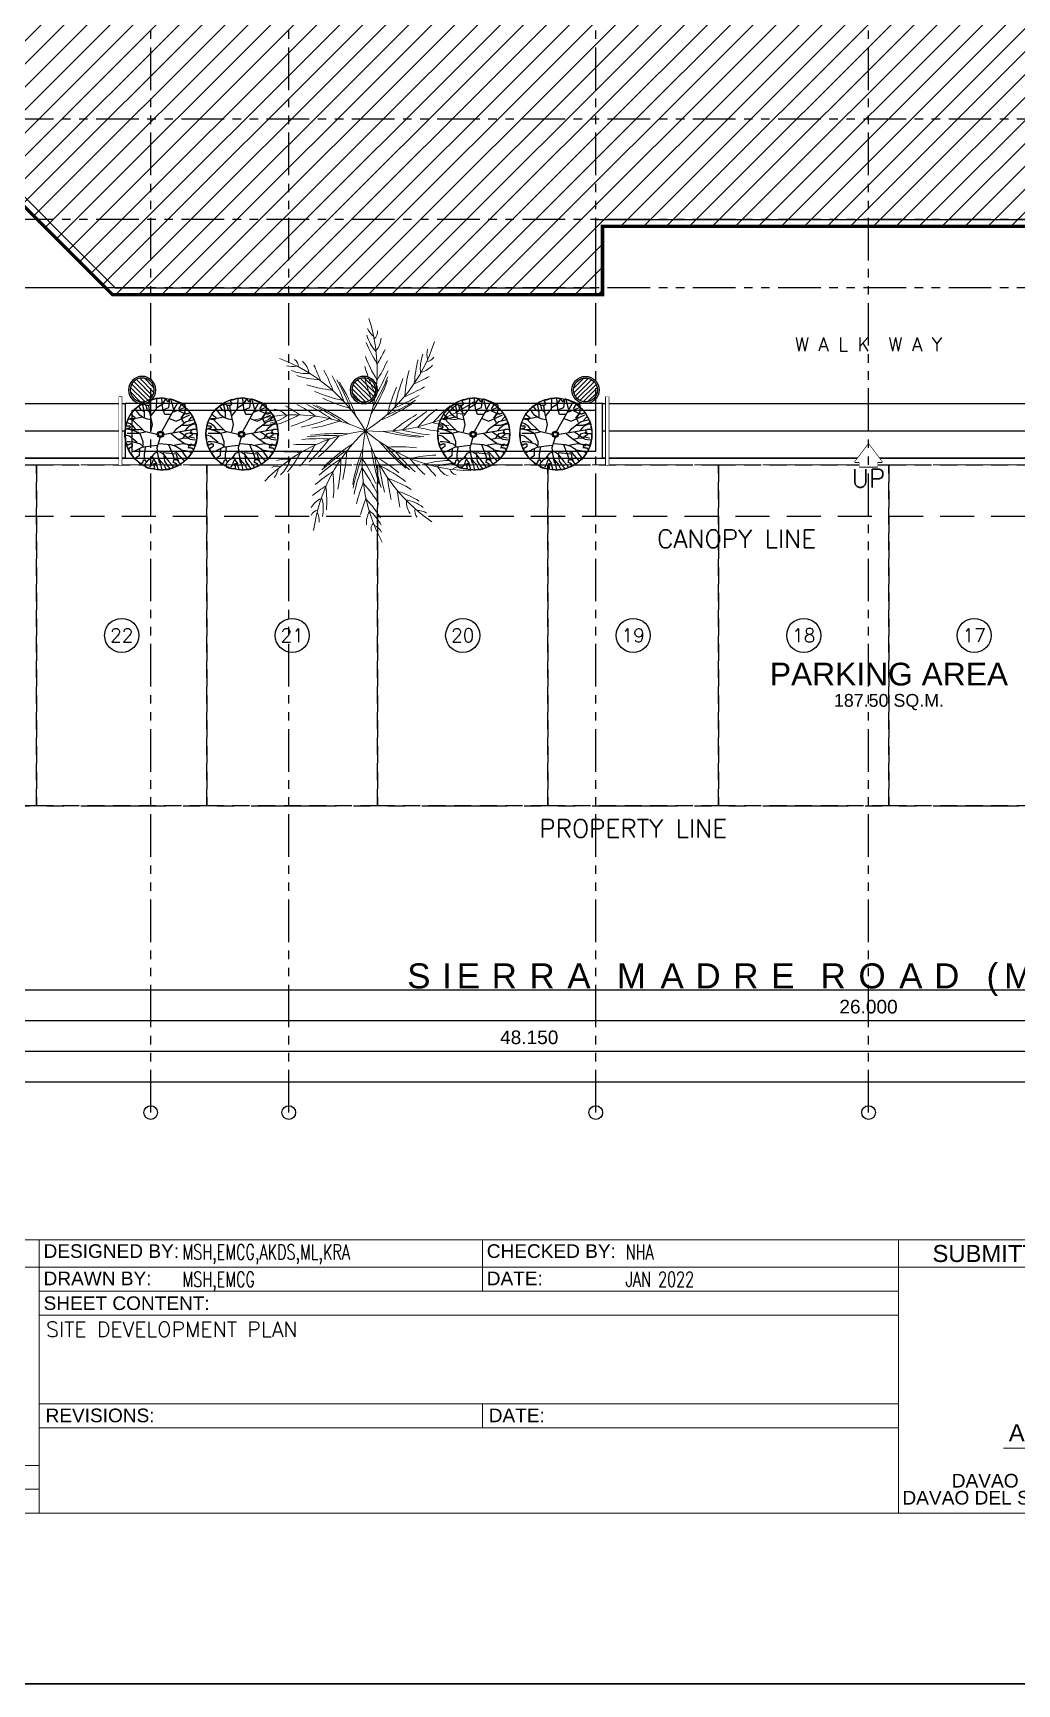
# Model space of a CAD drawing. Header units: metres. Extents: x -12400 to 1, y 0 to 106422.
# Drawn here: x -12289.04 to -12274.61, y 106364.54 to 106388.76 of the extents above; entities that cross this region are included whole.
import ezdxf
from ezdxf.enums import TextEntityAlignment as Align

# ---------------------------------------------------------------- set-up
doc = ezdxf.new("R2010")
doc.units = ezdxf.units.M
doc.set_wipeout_variables(frame=1)
doc.header["$PDMODE"] = 35
for name, pattern in [('DASHED2', [0.375, 0.25, -0.125]), ('HIDDEN', [0.375, 0.25, -0.125]), ('PHANTOM2', [1.25, 0.625, -0.125, 0.125, -0.125, 0.125, -0.125])]:
    doc.linetypes.add(name, pattern=pattern)
for name, color, linetype, lineweight in [('3', 3, 'Continuous', 30), ('DIM 001', 251, 'Continuous', 13), ('FURN', 8, 'Continuous', 5), ('HATCH', 250, 'Continuous', 5), ('R', 1, 'Continuous', 9), ('TBLOCK-BORDER-INSIDE', 247, 'Continuous', 0), ('TBLOCK-BORDER-OUTSIDE', 240, 'Continuous', 0), ('TBLOCK-BORDER-TLINE', 40, 'Continuous', 0), ('Y', 2, 'Continuous', 13)]:
    doc.layers.add(name, color=color, linetype=linetype, lineweight=lineweight)
for name, color, linetype in [('A-FURNITURE', 1, 'Continuous'), ('BAR', 6, 'Continuous'), ('DOOR', 1, 'Continuous'), ('Landscape', 108, 'Continuous'), ('PROPERTY LINE', 3, 'PHANTOM2'), ('SLOT', 46, 'Continuous'), ('txt', 2, 'Continuous'), ('TXT3', 3, 'Continuous'), ('WALL', 7, 'Continuous')]:
    doc.layers.add(name, color=color, linetype=linetype)
doc.layers.add('GUIDELINES', color=206, linetype='Continuous', plot=False)
doc.styles.add('arial baltic', font='arial.ttf')
doc.styles.add('DIMTXT-100', font='arial.ttf')
doc.styles.add('simplex', font='simplex.shx')
doc.styles.add('swis721', font='swiss.ttf')
doc.styles.add('T.25', font='romans.shx', dxfattribs={"height": 0.2})
doc.dimstyles.new('D-100', dxfattribs={"dimtxt": 0.2, "dimasz": 0.15, "dimexe": 0.1, "dimexo": 0.1, "dimgap": 0.1, "dimtad": 1, "dimdec": 3, "dimzin": 4, "dimdsep": 46, "dimtxsty": 'DIMTXT-100', "dimblk": 'ARCHTICK', "dimcen": 0.2, "dimdle": 0.1, "dimclrd": 8, "dimclre": 8, "dimclrt": 2, "dimadec": 0, "dimazin": 1, "dimtfac": 1, "dimtdec": 3, "dimtofl": 0, "dimtmove": 2, "dimatfit": 3, "dimfxl": 1, "dimarcsym": 0})
doc.dimstyles.new('DIM 200', dxfattribs={"dimtxt": 200, "dimasz": 1, "dimexe": 0, "dimexo": 40, "dimgap": 50, "dimtad": 1, "dimtoh": 1, "dimdec": 0, "dimlfac": 2, "dimtxsty": 'swis721', "dimblk": 'CIR', "dimcen": 0, "dimclrd": 155, "dimclre": 155, "dimclrt": 4, "dimadec": 0, "dimazin": 0, "dimtfac": 1, "dimtdec": 0, "dimtix": 1, "dimtmove": 1, "dimatfit": 3, "dimldrblk": 'CIR', "dimfxl": 0, "dimarcsym": 0})

# ---------------------------------------------------------------- blocks, each defined once
blk = doc.blocks.new('A$C3EFD72DE')
at = {"layer": 'FURN', "linetype": 'PHANTOM2', "ltscale": 2}
blk.add_lwpolyline([(-49.8, 23.142), (-46.15, 23.142), (-46.15, 8), (-8, 8), (-8, 30.142), (-49.8, 30.142)], close=True, dxfattribs=at)
at = {"layer": 'PROPERTY LINE', "linetype": 'PHANTOM2', "ltscale": 2}
blk.add_lwpolyline([(-54.8, 33.142), (-54.8, 18.142), (-51.15, 18.142), (-51.15, 3), (-3, 3), (-3, 33.142)], close=True, dxfattribs=at)
blk = doc.blocks.new('PLANT-64')
at = {"layer": 'Landscape', "const_width": 50}
blk.add_lwpolyline([(156, 1311), (37, 1338), (-117, 1329), (-217, 1320), (-317, 1284), (-472, 1247), (-390, 1138), (-408, 1102), (-444, 1075), (-517, 1066), (-581, 1075), (-644, 1120), (-672, 1165), (-735, 1102), (-862, 1029), (-972, 929), (-1044, 847), (-1126, 766), (-1099, 711), (-1035, 657), (-990, 629), (-981, 584), (-1026, 557), (-1081, 548), (-1126, 557), (-1208, 575), (-1226, 566), (-1262, 484), (-1281, 439), (-1290, 384), (-1317, 339), (-1299, 311), (-1235, 311), (-1235, 311), (-1172, 311), (-1153, 266), (-1181, 239), (-1290, 202), (-1335, 202), (-1344, 66), (-1344, -16), (-1326, -152), (-1326, -252), (-1299, -306), (-1262, -397), (-1190, -361), (-1144, -343), (-1081, -361), (-1081, -397), (-1081, -433), (-1153, -488), (-1199, -506), (-1208, -533), (-1181, -633), (-1144, -679), (-1081, -760), (-1008, -879), (-926, -951), (-844, -1015), (-790, -1088), (-699, -1042), (-690, -997), (-672, -951), (-617, -933), (-553, -1015), (-590, -1051), (-617, -1124), (-581, -1206), (-508, -1233), (-372, -1260), (-317, -1260), (-263, -1242), (-272, -1178), (-290, -1142), (-290, -1088), (-217, -1069), (-190, -1124), (-153, -1224), (-144, -1287), (-17, -1306), (256, -1287), (419, -1224), (537, -1178), (537, -1078), (437, -1024), (428, -1024), (437, -942), (501, -924), (574, -942), (628, -1015), (665, -1069), (719, -1069), (792, -1024), (965, -860), (1083, -697), (1174, -570), (1110, -497), (983, -488), (1001, -397), (1047, -370), (1083, -361), (1165, -397), (1210, -415), (1283, -206), (1292, 21), (1137, 30), (1065, 39), (1083, 139), (1128, 184), (1210, 193), (1265, 184), (1274, 175), (1274, 175), (1265, 330), (1210, 484), (1137, 648), (1047, 793), (956, 766), (910, 748), (837, 784), (856, 847), (865, 938), (883, 956), (856, 1084), (692, 1165), (547, 1220), (419, 1274), (310, 1302), (247, 1220), (219, 1211), (183, 1256), (156, 1293), (147, 1320)], dxfattribs=at)
at = {"layer": 'Landscape'}
for points in [[(-381, 693), (-190, 938), (-172, 1293)], [(-181, 993), (37, 1129), (165, 1329)], [(337, 729), (110, 729), (47, 938), (10, 1320)], [(74, 920), (265, 984), (301, 1247)], [(437, 938), (365, 1247)], [(-708, 629), (-881, 593), (-1162, 575)], [(-372, 530), (-526, 557), (-690, 620), (-808, 702), (-881, 811), (-944, 902)], [(-626, 829), (-735, 893), (-817, 993), (-817, 1011)], [(-635, 629), (-635, 829), (-690, 1066), (-672, 1120)], [(-417, 802), (-526, 875), (-562, 1011), (-572, 1066)], [(-399, 93), (-335, 366), (-444, 866), (-472, 1075)], [(1, 112), (583, 1147)], [(247, 593), (537, 493), (1037, 720)], [(410, 820), (837, 984)], [(610, 875), (810, 775)], [(628, 938), (737, 1111)], [(710, 593), (865, 820)], [(810, 439), (756, 539), (756, 629), (837, 757), (865, 820)], [(992, 511), (1101, 629), (1156, 629)], [(-781, 184), (-699, 184), (-844, 166), (-1044, 166), (-1162, 166), (-1272, 193)], [(-599, 84), (-844, 39), (-1153, 39), (-1244, 39), (-1272, 39)], [(-681, -406), (-681, -270), (-744, -106), (-781, -6), (-853, 66), (-908, 84), (-953, 103), (-1262, 212)], [(-944, 175), (-1035, 293), (-1162, 393), (-1253, 421)], [(-172, 3), (-626, 112), (-1053, 520)], [(28, 3), (1119, 175)], [(347, 39), (447, -52), (556, -143), (837, -334), (956, -361), (1110, -388), (1192, -388)], [(447, 75), (556, 221), (737, 348), (901, 475), (1147, 539), (1192, 548)], [(628, -170), (783, -143), (956, -125), (1047, -52), (1110, -16), (1147, 3)], [(656, 93), (792, 12), (919, -88), (1083, -106), (1192, -125), (1192, -134)], [(728, 339), (965, 339), (1119, 393), (1201, 430), (1228, 421)], [(792, -125), (847, -52), (910, 30), (1065, 66), (1119, 84)], [(874, 139), (965, 257), (1028, 311), (1119, 366), (1201, 384), (1274, 366)], [(-899, -297), (-1181, -61), (-1335, -25), (-1372, -88)], [(-672, -452), (-772, -352), (-1026, -279), (-1153, -270), (-1262, -270)], [(-144, -406), (-381, -433), (-726, -479), (-953, -588), (-1062, -642), (-1099, -651), (-1108, -679)], [(-817, -533), (-826, -788), (-944, -860)], [(-608, -479), (-644, -742), (-644, -860), (-590, -915)], [(-53, -106), (-172, -497), (-135, -770), (-44, -1106), (1, -1306)], [(-117, -606), (37, -706), (256, -979), (365, -1106), (410, -1178), (437, -1206)], [(-90, -334), (319, -370), (519, -433), (674, -524), (819, -724), (937, -888)], [(256, -370), (356, -633), (456, -879), (583, -933)], [(392, -597), (547, -661), (810, -960), (810, -924)], [(447, -397), (774, -334), (919, -352), (1065, -424)], [(728, -570), (928, -606), (1065, -651), (1092, -715)], [(947, -125), (1047, -179), (1137, -188), (1283, -197), (1283, -188)], [(-172, -661), (-272, -697), (-417, -897), (-526, -969), (-544, -1015)], [(-317, -933), (-381, -1133), (-444, -1197)], [(-344, -815), (-253, -979), (-181, -1078)], [(-63, -1051), (-117, -897), (65, -1097), (147, -1269)], [(56, -670), (537, -715), (565, -842), (619, -1006)], [(74, -788), (101, -988), (228, -1169), (328, -1260)]]:
    blk.add_lwpolyline(points, dxfattribs=at)
for centre, radius in [((-24, 15), 1324), ((-44, 3), 116), ((-44, 3), 90.6), ((-44, 3), 70.9)]:
    blk.add_circle(centre, radius, dxfattribs=at)
blk = doc.blocks.new('TRHBWRUY')
at = {"layer": 'HATCH', "color": 251, "lineweight": 0, "ltscale": 20, "true_color": 0x636466}
for centre, radius, start, end in [((482.1253, 181.2141), 0.678, 161.87058, 201.59363), ((481.4806, 181.37), 0.0351, 173.77911, 233.03955), ((481.3307, 181.3993), 0.1639, 317.4391, 345.01267), ((481.411, 181.414), 0.0808, 308.4321, 338.35152), ((481.8582, 181.537), 0.678, 197.87058, 237.59363), ((481.1628, 181.2788), 0.0808, 344.4321, 14.35152), ((482.1325, 181.6508), 0.8001, 206.1883, 211.13856), ((481.5145, 181.3486), 0.0835, 182.87895, 221.53455), ((481.0942, 181.48), 0.4263, 326.05264, 338.83185), ((481.245, 181.2842), 0.0351, 209.77911, 269.03955), ((481.285, 181.2867), 0.0835, 218.87895, 257.53455), ((481.1065, 181.2197), 0.1639, 353.4391, 21.01267), ((480.8678, 181.146), 0.4263, 2.05264, 14.83185), ((482.133, 181.5846), 0.8001, 204.56726, 211.21068), ((481.0087, 181.4552), 0.5211, 327.55294, 339.11096), ((480.82, 181.4145), 0.7022, 334.67551, 344.63066), ((482.0814, 180.6246), 0.678, 110.17246, 149.89552), ((482.377, 180.8481), 0.8001, 152.86914, 159.51257), ((482.4286, 180.8896), 0.8001, 154.49018, 159.44044), ((481.7342, 181.3629), 0.1639, 265.74098, 293.31455), ((481.8083, 181.1872), 0.0835, 131.18084, 169.83644), ((481.8042, 181.2271), 0.0351, 122.081, 181.34143), ((481.7955, 181.309), 0.0808, 256.73399, 286.6534), ((481.6074, 181.8945), 0.8001, 242.1883, 247.13856), ((480.8132, 181.0757), 0.5211, 3.55294, 15.11096), ((480.6844, 180.9319), 0.7022, 10.67551, 20.63066), ((482.1393, 181.5231), 0.8001, 202.94825, 211.30767), ((482.1467, 181.482), 0.8001, 201.68252, 211.40186), ((482.1539, 181.4517), 0.8001, 200.51858, 211.49813), ((480.8688, 181.3245), 0.6444, 337.03468, 347.42683), ((482.2856, 180.7493), 0.8001, 148.82046, 159.80001), ((482.305, 180.7738), 0.8001, 149.9844, 159.70375), ((482.3326, 180.8051), 0.8001, 151.25014, 159.60955), ((481.5786, 181.6502), 0.5211, 275.85482, 287.41284), ((481.651, 181.5984), 0.4263, 274.35453, 287.13373), ((481.4395, 181.6403), 0.678, 234.96812, 274.69118), ((481.0405, 181.015), 0.0808, 21.52965, 51.44906), ((481.6467, 181.8413), 0.8001, 240.56726, 247.21068), ((481.688, 181.7952), 0.8001, 238.94825, 247.30767), ((481.7181, 181.7664), 0.8001, 237.68252, 247.40186), ((481.7418, 181.746), 0.8001, 236.51858, 247.49813), ((480.7768, 180.8878), 0.6444, 13.03468, 23.42683), ((481.3893, 181.679), 0.6444, 285.33656, 295.72871), ((481.4297, 181.7731), 0.7022, 282.9774, 292.93255), ((481.1028, 181.0688), 0.0351, 246.87666, 306.1371), ((481.1332, 181.095), 0.0835, 255.9765, 294.6321), ((481.0313, 180.9338), 0.1639, 30.53665, 58.11022), ((480.8853, 180.7311), 0.4263, 39.15019, 51.9294), ((480.8841, 180.642), 0.5211, 40.65049, 52.20851), ((480.8682, 180.4497), 0.7022, 47.77306, 57.72821), ((480.9685, 180.4702), 0.6444, 50.13223, 60.52438), ((481.7857, 180.3522), 0.678, 75.67217, 115.39522), ((482.0246, 180.3393), 0.8001, 114.32017, 125.29972), ((482.0544, 180.3485), 0.8001, 115.48411, 125.20345), ((482.0949, 180.3586), 0.8001, 116.74985, 125.10926), ((481.8991, 181.6679), 0.7022, 248.4771, 258.43225), ((482.1558, 180.369), 0.8001, 118.36885, 125.01227), ((481.9522, 181.4823), 0.5211, 241.35453, 252.91255), ((482.2219, 180.3739), 0.8001, 119.98989, 124.94015), ((481.9825, 181.3986), 0.4263, 239.85424, 252.63344), ((481.9177, 181.1573), 0.1639, 231.24069, 258.81426), ((481.8793, 180.9706), 0.0835, 96.68054, 135.33615), ((481.8985, 181.0058), 0.0351, 87.58071, 146.84114), ((481.9377, 181.0782), 0.0808, 222.2337, 252.15311), ((481.0529, 181.4787), 0.678, 270.96812, 310.69118), ((481.0237, 181.7742), 0.8001, 279.28584, 284.23611), ((481.0872, 181.7554), 0.8001, 277.66481, 284.30823), ((480.844, 181.1542), 0.678, 304.03388, 343.75694), ((481.1479, 181.7436), 0.8001, 276.0458, 284.40522), ((481.1893, 181.7387), 0.8001, 274.78007, 284.49941), ((481.2205, 181.7368), 0.8001, 273.61613, 284.59567), ((480.8302, 180.8311), 0.678, 331.63191, 11.35496), ((481.4164, 180.2912), 0.678, 43.63191, 83.35496), ((481.0356, 180.4659), 0.678, 7.63191, 47.35496), ((481.6122, 180.1535), 0.8001, 82.27991, 93.25946), ((481.6423, 180.1455), 0.8001, 83.44385, 93.16319), ((481.8125, 181.6132), 0.6444, 250.83627, 261.22842), ((482.1082, 181.3459), 0.6444, 218.79601, 229.18816), ((481.2905, 180.1797), 0.7022, 83.77306, 93.72821), ((481.3596, 180.2552), 0.6444, 86.13223, 96.52438), ((480.7563, 181.3908), 0.8001, 312.0458, 320.40522), ((480.7927, 181.4113), 0.8001, 310.78007, 320.49941), ((480.819, 181.428), 0.8001, 309.61613, 320.59567), ((480.6756, 180.9842), 0.8001, 342.68189, 353.66143), ((480.7598, 180.6024), 0.8001, 10.27991, 21.25946), ((481.1131, 180.2395), 0.8001, 46.27991, 57.25946), ((481.1327, 180.2153), 0.8001, 47.44385, 57.16319), ((482.2152, 180.9126), 0.6444, 182.79601, 193.18816), ((481.682, 180.1326), 0.8001, 84.70959, 93.069), ((482.2106, 181.3463), 0.7022, 216.43684, 226.39199), ((481.7392, 180.1091), 0.8001, 86.32859, 92.97201), ((482.1572, 181.1608), 0.5211, 209.31427, 220.87229), ((481.7978, 180.0782), 0.8001, 87.94963, 92.89989), ((482.1385, 181.0738), 0.4263, 207.81398, 220.59318), ((481.0977, 180.7383), 0.0808, 57.52965, 87.44906), ((481.1165, 180.8184), 0.0351, 282.87666, 342.1371), ((481.1379, 180.6672), 0.1639, 66.53665, 94.11022), ((481.139, 180.4174), 0.4263, 75.15019, 87.9294), ((481.1257, 180.8575), 0.0835, 291.9765, 330.6321), ((480.6378, 181.3426), 0.8001, 315.28584, 320.23611), ((481.1904, 180.3446), 0.5211, 76.65049, 88.20851), ((480.7002, 181.3648), 0.8001, 313.66481, 320.30823), ((481.7519, 180.1953), 0.7022, 116.83882, 126.79397), ((481.7686, 180.2963), 0.6444, 119.19798, 129.59013), ((480.6434, 180.9188), 0.8001, 345.11156, 353.47097), ((480.6627, 180.9558), 0.8001, 343.84582, 353.56517), ((482.0791, 180.4019), 0.7022, 144.43684, 154.39199), ((482.0471, 180.4991), 0.6444, 146.79601, 157.18816), ((480.7615, 180.5713), 0.8001, 11.44385, 21.16319), ((480.7615, 180.5295), 0.8001, 12.70959, 21.069), ((481.1573, 180.1815), 0.8001, 48.70959, 57.069), ((482.2983, 180.8527), 0.7022, 180.43684, 190.39199), ((481.9555, 180.9037), 0.1639, 199.20043, 226.774), ((481.8239, 180.7657), 0.0835, 64.64028, 103.29589), ((481.8588, 180.7854), 0.0351, 55.54045, 114.80088), ((481.9305, 180.8259), 0.0808, 190.19344, 220.11285), ((481.5779, 180.2789), 0.5211, 109.71625, 121.27427), ((480.6106, 180.8664), 0.8001, 346.73056, 353.37399), ((481.8862, 180.3954), 0.5211, 137.31427, 148.87229), ((480.7567, 180.4679), 0.8001, 14.32859, 20.97201), ((482.146, 180.7341), 0.5211, 173.31427, 184.87229), ((481.1897, 180.1289), 0.8001, 50.32859, 56.97201), ((481.2189, 180.0695), 0.8001, 51.94963, 56.89989), ((481.358, 180.5206), 0.1639, 99.60241, 127.17597), ((481.4952, 180.3118), 0.4263, 108.21595, 120.99515), ((481.2439, 180.6734), 0.0835, 325.04226, 3.69786), ((480.5704, 180.8138), 0.8001, 348.3516, 353.30187), ((481.7976, 180.3863), 0.4263, 135.81398, 148.59318), ((480.7455, 180.4026), 0.8001, 15.94963, 20.89989), ((482.0797, 180.6746), 0.4263, 171.81398, 184.59318), ((481.8317, 180.6445), 0.1639, 163.20043, 190.774), ((481.6442, 180.6103), 0.0835, 28.64028, 67.29589), ((481.2855, 180.5582), 0.0808, 90.59541, 120.51482), ((481.2575, 180.6356), 0.0351, 315.94242, 15.20285), ((481.5793, 180.5077), 0.1639, 127.20043, 154.774), ((481.4074, 180.5902), 0.0835, 352.64028, 31.29589), ((481.7658, 180.5964), 0.0808, 154.19344, 184.11285), ((481.684, 180.6057), 0.0351, 19.54045, 78.80088), ((481.4976, 180.5074), 0.0808, 118.19344, 148.11285), ((481.4369, 180.5631), 0.0351, 343.54045, 42.80088)]:
    blk.add_arc(centre, radius, start, end, dxfattribs=at)
blk = doc.blocks.new('A$C848c022f')
at = {"layer": 'WALL'}
h = blk.add_hatch(dxfattribs=at)
h.set_pattern_fill('ANSI31', color=250, scale=0.015)
h.set_pattern_definition([(45, (11825.983876, -106480.421745), (-0.033675960454, 0.033675960454), [])])
h.paths.add_polyline_path([(-0.175, 0, 1), (0.175, 0, 1)])
at = {"color": 7}
blk.add_circle((0, 0), 0.2, dxfattribs=at)
at = {"layer": 'SLOT', "color": 5}
blk.add_circle((0, 0), 0.175, dxfattribs=at)
blk = doc.blocks.new('A$C83231c01')
at = {"layer": 'HATCH'}
h = blk.add_hatch(dxfattribs=at)
h.set_pattern_fill('ANSI31', color=256, scale=0.075)
h.set_pattern_definition([(45, (11980.75985, -106325.57022), (-0.16837980227, 0.16837980227), [])])
h.paths.add_polyline_path([(45.15, 29.2), (35.95, 29.2), (35.95, 30.825), (28.15, 30.825), (28.15, 29.2), (28.15, 29.2), (18.95, 29.2), (18.95, 25.542), (18.95, 12.513), (20.963, 10.5), (28.15, 10.5), (28.15, 11.5), (35.95, 11.5), (35.95, 10.5), (45.15, 10.5)])
h.paths.add_polyline_path([(25.029, 19.28), (39.15, 19.28), (39.15, 22.48), (25.029, 22.48)], flags=16)
at = {"const_width": 0.05}
blk.add_lwpolyline([(20.963, 10.5), (28.15, 10.5), (28.15, 11.5), (35.95, 11.5), (35.95, 10.5), (45.15, 10.5), (45.15, 29.2), (35.95, 29.2), (35.95, 30.925), (28.15, 30.925), (28.15, 29.2), (18.95, 29.2), (18.95, 12.513)], close=True, dxfattribs=at)
at = {"color": 250}
for centre in [(21.1, 5.5), (23.6, 5.5), (26.1, 5.5), (28.6, 5.5), (31.1, 5.5), (33.6, 5.5)]:
    blk.add_circle(centre, 0.25, dxfattribs=at)
at = {"layer": 'A-FURNITURE'}
blk.add_lwpolyline([(11.35, 3), (17.35, 3), (17.35, 8.1), (46.15, 8.1), (46.15, 10.642), (45.15, 10.642), (45.15, 10.5), (35.95, 10.5), (35.95, 11.5), (28.15, 11.5), (28.15, 10.5), (20.963, 10.5), (18.95, 12.513), (18.95, 18.142), (11.65, 18.142, 0.414214), (11.35, 17.842), (11.35, 17.663, 0.244698), (11.777, 16.844), (15.498, 14.238, -0.244698), (16.35, 12.6), (16.35, 8.542, -0.244698), (15.498, 6.904), (11.777, 4.299, 0.244698), (11.35, 3.479)], format="xyb", close=True, dxfattribs=at)
for points in [[(17.35, 8.9), (21.15, 8.9), (21.15, 8.1), (17.35, 8.1)], [(28.05, 8.8), (21.25, 8.8), (21.25, 8.2), (28.05, 8.2)], [(28.15, 8.9), (35.95, 8.9), (35.95, 8.1), (28.15, 8.1)]]:
    blk.add_lwpolyline(points, close=True, dxfattribs=at)
for points in [[(17.35, 8.5), (21.15, 8.5)], [(28.15, 8.5), (35.95, 8.5)]]:
    blk.add_lwpolyline(points, dxfattribs=at)
at = {"layer": 'BAR'}
for points in [[(21.1, 9), (21.062, 9), (21.062, 8), (21.1, 8)], [(28.2, 9), (28.238, 9), (28.238, 8), (28.2, 8)], [(28.15, 8.9), (21.15, 8.9), (21.15, 8.1), (28.15, 8.1)]]:
    blk.add_lwpolyline(points, close=True, dxfattribs=at)
at = {"layer": 'GUIDELINES'}
blk.add_lwpolyline([(21.005, 10.6), (28.05, 10.6), (28.05, 11.6), (36.05, 11.6), (36.05, 10.6), (45.05, 10.6), (45.05, 29.1), (35.85, 29.1), (35.85, 30.825), (28.25, 30.825), (28.25, 29.1), (19.05, 29.1), (19.05, 12.555)], close=True, dxfattribs=at)
at = {"layer": 'SLOT', "linetype": 'DASHED2'}
for points in [[(17.35, 8), (19.85, 8), (19.85, 3), (17.35, 3)], [(19.85, 8), (22.35, 8), (22.35, 3), (19.85, 3)], [(22.35, 8), (24.85, 8), (24.85, 3), (22.35, 3)], [(24.85, 8), (27.35, 8), (27.35, 3), (24.85, 3)], [(27.35, 8), (29.85, 8), (29.85, 3), (27.35, 3)], [(29.85, 8), (32.35, 8), (32.35, 3), (29.85, 3)], [(32.35, 8), (34.85, 8), (34.85, 3), (32.35, 3)]]:
    blk.add_lwpolyline(points, close=True, dxfattribs=at)
at = {"layer": 'WALL', "color": 1}
blk.add_lwpolyline([(32.184, 8.042), (32.25, 8.042), (32.05, 8.308), (32.05, 8.308), (31.85, 8.042), (31.917, 8.042), (31.917, 7.975), (32.184, 7.975)], close=True, dxfattribs=at)
blk.add_blockref('A$C3EFD72DE', (54.15, 0))
at = {"layer": '3', "color": 3, "xscale": 0.00039927785625, "yscale": 0.00039927785625, "zscale": 0.00039927785625}
for p in [(21.686, 8.448), (22.874, 8.448), (26.271, 8.448), (27.476, 8.448)]:
    blk.add_blockref('PLANT-64', p, dxfattribs=at)
at = {"layer": 'DOOR', "color": 8, "lineweight": 15, "xscale": -3.580591016003169, "yscale": 3.580591016003169, "zscale": 3.580591016003169}
blk.add_blockref('TRHBWRUY', (1748.711, -639.46), dxfattribs=at)
at = {"layer": 'SLOT', "xscale": -1}
blk.add_blockref('A$C848c022f', (24.65, 9.1), dxfattribs=at)
at = {"layer": 'txt', "ltscale": 0.3, "attachment_point": 5, "line_spacing_factor": 0.825, "style": 'DIMTXT-100'}
for s, insert, char_height, width in [('{\\H1.3333x;\\C0;PARKING AREA\\P\\H0.5625x;\\C256;187.50 SQ.M.}', (32.35, 4.75), 0.25, 4.2084), ('{\\H1.3333x;\\T1.5;\\C0;SIERRA MADRE ROAD (MAJOR ROAD)}', (32.35, 0.45), 0.275, 13.78807)]:
    blk.add_mtext(s, dxfattribs=dict(at, insert=insert, char_height=char_height, width=width))
at = {"layer": 'TXT3', "ltscale": 0.3, "insert": (32.05, 9.771), "char_height": 0.2, "attachment_point": 5, "line_spacing_factor": 0.825, "style": 'T.25'}
blk.add_mtext_dynamic_manual_height_columns('\\pxse0.75,t28;{\\C4;W A L K  W A Y}', width=6.08419, gutter_width=0.001, heights=[0], dxfattribs=at)
at = {"layer": 'TXT3', "ltscale": 0.3, "char_height": 0.2, "line_spacing_factor": 0.825, "style": 'T.25'}
for s, insert, width, attachment_point in [('{\\H1.3333x;UP}', (32.05, 7.805), 0.84571, 5), ('{\\H1.3333x;CANOPY LINE}', (28.95, 7.05), 4.33329, 1), ('22', (21.1, 5.5), 1.78691, 5), ('21', (23.6, 5.5), 1.78691, 5), ('20', (26.1, 5.5), 1.78691, 5), ('19', (28.6, 5.5), 1.78691, 5), ('18', (31.1, 5.5), 1.78691, 5), ('17', (33.6, 5.5), 1.78691, 5), ('{\\H1.3333x;PROPERTY LINE}', (28.6, 2.667), 4.33329, 5)]:
    blk.add_mtext(s, dxfattribs=dict(at, insert=insert, width=width, attachment_point=attachment_point))
for points, layer in [([(32.05, 8.308), (32.25, 8.042), (32.184, 8.042), (32.184, 7.975), (31.917, 7.975), (31.917, 8.042), (31.85, 8.042)], 'A-FURNITURE'), ([(21.1, 9), (21.062, 9), (21.062, 8), (21.1, 8)], 'BAR'), ([(28.2, 9), (28.238, 9), (28.238, 8), (28.2, 8)], 'BAR')]:
    blk.add_wipeout(points).dxf.layer = layer
at = {"color": 1, "linetype": 'HIDDEN', "ltscale": 2}
blk.add_lwpolyline([(28.15, 29.2), (28.15, 30.2), (17.95, 30.2), (17.95, 18.25), (11.35, 18.25), (11.35, 7.25), (46.15, 7.25), (46.15, 30.2), (35.95, 30.2), (35.95, 29.2)], dxfattribs=at)
at = {"layer": 'SLOT', "xscale": -1}
blk.add_blockref('A$C848c022f', (21.4, 9.1), dxfattribs=at)
at = {"layer": 'SLOT'}
blk.add_blockref('A$C848c022f', (27.9, 9.1), dxfattribs=at)
blk = doc.blocks.new('CIR')
at = {"color": 4}
blk.add_circle((0, 0), 50, dxfattribs=at)
blk = doc.blocks.new('_ArchTick')
at = {"color": 0, "linetype": 'ByBlock', "const_width": 0.15}
blk.add_lwpolyline([(-0.5, -0.5), (0.5, 0.5)], dxfattribs=at)
blk = doc.blocks.new('*D363')
at = {"layer": 'DEFPOINTS', "color": 0, "transparency": 16777216}
for p in [(-12289.786, 106403.528), (-12315.036, 106385.028), (-12287.311, 106385.028)]:
    blk.add_point(p, dxfattribs=at)
at = {"layer": 'DIM 001', "color": 8, "lineweight": -2, "transparency": 16777216}
for p, q in [((-12315.036, 106403.628), (-12315.036, 106384.928)), ((-12289.886, 106403.528), (-12315.136, 106403.528)), ((-12287.411, 106385.028), (-12315.136, 106385.028))]:
    blk.add_line(p, q, dxfattribs=at)
at = {"layer": 'DIM 001', "color": 8, "lineweight": -2, "transparency": 16777216, "xscale": 0.15, "yscale": 0.15, "zscale": 0.15}
for p, rotation in [((-12315.036, 106403.528), 90), ((-12315.036, 106385.028), 270)]:
    blk.add_blockref('_ArchTick', p, dxfattribs=dict(at, rotation=rotation))
at = {"layer": 'DIM 001', "color": 2, "transparency": 16777216, "insert": (-12315.238, 106394.278), "char_height": 0.2, "attachment_point": 5, "rotation": 90, "style": 'DIMTXT-100'}
blk.add_mtext('18.500', dxfattribs=at)
blk = doc.blocks.new('*D364')
at = {"layer": 'DEFPOINTS', "color": 0, "transparency": 16777216}
for p in [(-12287.311, 106385.028), (-12315.036, 106377.428), (-12305.836, 106377.428)]:
    blk.add_point(p, dxfattribs=at)
at = {"layer": 'DIM 001', "color": 8, "lineweight": -2, "transparency": 16777216}
for p, q in [((-12287.411, 106385.028), (-12315.136, 106385.028)), ((-12315.036, 106385.128), (-12315.036, 106377.328)), ((-12305.936, 106377.428), (-12315.136, 106377.428))]:
    blk.add_line(p, q, dxfattribs=at)
at = {"layer": 'DIM 001', "color": 8, "lineweight": -2, "transparency": 16777216, "xscale": 0.15, "yscale": 0.15, "zscale": 0.15}
for p, rotation in [((-12315.036, 106385.028), 90), ((-12315.036, 106377.428), 270)]:
    blk.add_blockref('_ArchTick', p, dxfattribs=dict(at, rotation=rotation))
at = {"layer": 'DIM 001', "color": 2, "transparency": 16777216, "insert": (-12315.238, 106381.228), "char_height": 0.2, "attachment_point": 5, "rotation": 90, "style": 'DIMTXT-100'}
blk.add_mtext('7.600', dxfattribs=at)
blk = doc.blocks.new('*D368')
at = {"layer": 'DEFPOINTS', "color": 0, "transparency": 16777216}
for p in [(-12314.586, 106385.028), (-12287.311, 106385.028), (-12291.486, 106382.528)]:
    blk.add_point(p, dxfattribs=at)
at = {"layer": 'DIM 001', "color": 8, "lineweight": -2, "transparency": 16777216}
for p, q in [((-12287.411, 106385.028), (-12314.686, 106385.028)), ((-12314.586, 106382.428), (-12314.586, 106385.128)), ((-12291.586, 106382.528), (-12314.686, 106382.528))]:
    blk.add_line(p, q, dxfattribs=at)
at = {"layer": 'DIM 001', "color": 8, "lineweight": -2, "transparency": 16777216, "xscale": 0.15, "yscale": 0.15, "zscale": 0.15}
for p, rotation in [((-12314.586, 106385.028), 90), ((-12314.586, 106382.528), 270)]:
    blk.add_blockref('_ArchTick', p, dxfattribs=dict(at, rotation=rotation))
at = {"layer": 'DIM 001', "color": 2, "transparency": 16777216, "insert": (-12314.788, 106383.778), "char_height": 0.2, "attachment_point": 5, "rotation": 90, "style": 'DIMTXT-100'}
blk.add_mtext('2.500', dxfattribs=at)
blk = doc.blocks.new('*D371')
at = {"layer": 'DEFPOINTS', "color": 0, "transparency": 16777216}
for p in [(-12305.836, 106377.428), (-12257.686, 106377.428), (-12257.686, 106373.828)]:
    blk.add_point(p, dxfattribs=at)
at = {"layer": 'DIM 001', "color": 8, "lineweight": -2, "transparency": 16777216}
for p, q in [((-12305.836, 106377.328), (-12305.836, 106373.728)), ((-12257.686, 106377.328), (-12257.686, 106373.728)), ((-12305.936, 106373.828), (-12257.586, 106373.828))]:
    blk.add_line(p, q, dxfattribs=at)
at = {"layer": 'DIM 001', "color": 8, "lineweight": -2, "transparency": 16777216, "xscale": 0.15, "yscale": 0.15, "zscale": 0.15, "rotation": 180}
blk.add_blockref('_ArchTick', (-12305.836, 106373.828), dxfattribs=at)
at = {"layer": 'DIM 001', "color": 8, "lineweight": -2, "transparency": 16777216, "xscale": 0.15, "yscale": 0.15, "zscale": 0.15}
blk.add_blockref('_ArchTick', (-12257.686, 106373.828), dxfattribs=at)
at = {"layer": 'DIM 001', "color": 2, "transparency": 16777216, "insert": (-12281.761, 106374.03), "char_height": 0.2, "attachment_point": 5, "style": 'DIMTXT-100'}
blk.add_mtext('48.150', dxfattribs=at)
blk = doc.blocks.new('*D373')
at = {"layer": 'DEFPOINTS', "color": 0, "transparency": 16777216}
for p in [(-12289.786, 106387.503), (-12263.786, 106385.028), (-12263.786, 106374.278)]:
    blk.add_point(p, dxfattribs=at)
at = {"layer": 'DIM 001', "color": 8, "lineweight": -2, "transparency": 16777216}
for p, q in [((-12289.786, 106387.403), (-12289.786, 106374.178)), ((-12263.786, 106384.928), (-12263.786, 106374.178)), ((-12289.886, 106374.278), (-12263.686, 106374.278))]:
    blk.add_line(p, q, dxfattribs=at)
at = {"layer": 'DIM 001', "color": 8, "lineweight": -2, "transparency": 16777216, "xscale": 0.15, "yscale": 0.15, "zscale": 0.15, "rotation": 180}
blk.add_blockref('_ArchTick', (-12289.786, 106374.278), dxfattribs=at)
at = {"layer": 'DIM 001', "color": 8, "lineweight": -2, "transparency": 16777216, "xscale": 0.15, "yscale": 0.15, "zscale": 0.15}
blk.add_blockref('_ArchTick', (-12263.786, 106374.278), dxfattribs=at)
at = {"layer": 'DIM 001', "color": 2, "transparency": 16777216, "insert": (-12276.786, 106374.48), "char_height": 0.2, "attachment_point": 5, "style": 'DIMTXT-100'}
blk.add_mtext('26.000', dxfattribs=at)
blk = doc.blocks.new('A$Ceba0e023')
at = {"layer": 'DEFPOINTS'}
for p, q in [((0, 50.934), (76.2, 50.934)), ((76.2, 0), (0, 0))]:
    blk.add_line(p, q, dxfattribs=at)
at = {"layer": 'TBLOCK-BORDER-INSIDE'}
blk.add_line((73.693, 6.517), (4.011, 6.517), dxfattribs=at)
blk.add_line((73.693, 6.517), (4.011, 6.517), dxfattribs=at)
at = {"layer": 'TBLOCK-BORDER-INSIDE', "ltscale": 0.35}
blk.add_line((35.111, 2.507), (35.111, 6.517), dxfattribs=at)
blk.add_lwpolyline([(47.711, 6.517), (47.711, 2.507)], dxfattribs=at)
at = {"layer": 'TBLOCK-BORDER-OUTSIDE'}
blk.add_line((73.693, 2.507), (4.011, 2.507), dxfattribs=at)
blk.add_lwpolyline([(73.693, 2.507), (4.011, 2.507), (4.011, 48.427), (73.693, 48.427)], close=True, dxfattribs=at)
at = {"layer": 'TBLOCK-BORDER-TLINE'}
for p, q in [((41.611, 5.765), (41.611, 6.517)), ((22.111, 6.116), (73.693, 6.116)), ((35.111, 5.765), (47.711, 5.765)), ((35.111, 5.414), (47.711, 5.414)), ((35.111, 4.111), (47.711, 4.111)), ((41.611, 4.111), (41.611, 3.76)), ((35.111, 3.76), (47.711, 3.76)), ((49.255, 3.459), (53.766, 3.459)), ((22.111, 3.208), (35.111, 3.208)), ((22.111, 2.858), (35.111, 2.858))]:
    blk.add_line(p, q, dxfattribs=at)
at = {"layer": 'R', "style": 'arial baltic'}
for s, p in [('DESIGNED BY:', (35.174, 6.192)), ('CHECKED BY:', (41.674, 6.192)), ('DRAWN BY:', (35.174, 5.791)), ('DATE:', (41.674, 5.791)), ('SHEET CONTENT:', (35.174, 5.428)), ('REVISIONS:', (35.203, 3.781)), ('DATE:', (41.703, 3.781))]:
    blk.add_text(s, height=0.2, dxfattribs=at).set_placement(p, align=Align.BOTTOM_LEFT)
for s, height, p in [('ALPER JOHN G. ALCARAZ', 0.25, (51.513, 3.686)), ('DAVAO CITY/DIGOS CITY/IS GARDEN SAMAL', 0.20053, (51.513, 2.983)), ('DAVAO DEL SUR/DAVAO DEL NORTE DISTRICT OFFICE', 0.20053, (51.513, 2.733))]:
    blk.add_text(s, height=height, dxfattribs=at).set_placement(p, align=Align.MIDDLE_CENTER)
at = {"layer": 'Y', "style": 'arial baltic'}
blk.add_text('SUBMITTED BY:', height=0.25, dxfattribs=at).set_placement((48.211, 6.317), align=Align.MIDDLE_LEFT)
blk = doc.blocks.new('SITEDEVGRID')
at = {"color": 6, "linetype": 'PHANTOM2'}
for points in [[(2.475, -12.1), (2.475, 26.442)], [(4.5, -12.1), (4.5, 26.442)], [(9, -12.1), (9, 26.442)], [(13, -12.1), (13, 26.442)], [(38.55, 2.475), (-26.15, 2.475)], [(38.55, 1), (-26.15, 1)], [(38.55, 0), (-26.15, 0)]]:
    blk.add_leader(points, dimstyle='DIM 200', override={"dimasz": 0.002, "dimgap": 60, "dimtad": 0}, dxfattribs=at)

msp = doc.modelspace()

# ---------------------------------------------------------------- block references
msp.add_blockref('A$C83231c01', (-12308.836, 106374.42791))
at = {"xscale": 0.999738737056323, "yscale": 0.999738737056323, "zscale": 0.999738737056323}
msp.add_blockref('A$Ceba0e023', (-12324.0465, 106313.62444), dxfattribs=at)

# ---------------------------------------------------------------- texts
at = {"layer": 'txt', "color": 2, "char_height": 0.22, "width": 7.5872435, "attachment_point": 1, "style": 'simplex'}
for s, insert in [('{\\W0.7;MSH,EMCG,AKDS,ML,KRA}', (-12286.84515, 106370.99262)), ('{\\W0.7;NHA}', (-12280.34685, 106370.99262)), ('{\\W0.7;MSH,EMCG}', (-12286.84515, 106370.59167)), ('{\\W0.7;JAN 2022}', (-12280.34685, 106370.59167)), ('SITE DEVELOPMENT PLAN', (-12288.84515, 106369.85762))]:
    msp.add_mtext(s, dxfattribs=dict(at, insert=insert))

# ---------------------------------------------------------------- next in the draw order: linework, layer by layer
at = {"layer": 'GUIDELINES'}
for points in [[(-12251.68576, 106410.57018), (-12315.48557, 106410.57018), (-12315.48557, 106373.37791), (-12251.68576, 106373.37791)], [(-12252.13576, 106410.12018), (-12315.03557, 106410.12018), (-12315.03557, 106373.82791), (-12252.13576, 106373.82791)], [(-12252.58576, 106409.67018), (-12314.58557, 106409.67018), (-12314.58557, 106374.27791), (-12252.58576, 106374.27791)], [(-12253.03576, 106409.22018), (-12314.13557, 106409.22018), (-12314.13557, 106374.72791), (-12253.03576, 106374.72791)]]:
    msp.add_lwpolyline(points, close=True, dxfattribs=at)

# ---------------------------------------------------------------- next in the draw order: block references
at = {"xscale": 0.999738737056323, "yscale": 0.999738737056323, "zscale": 0.999738737056323}
msp.add_blockref('A$Ceba0e023', (-12324.0465, 106364.54482), dxfattribs=at)
msp.add_blockref('SITEDEVGRID', (-12289.78574, 106385.02819))

# ---------------------------------------------------------------- next in the draw order: dimensions: what is measured, and where the dimension line sits
at = {"layer": 'DIM 001'}
for base, p1, p2, picture, middle in [((-12315.03557, 106385.02819), (-12289.78574, 106403.52819), (-12287.31074, 106385.02819), '*D363', (-12315.23768, 106394.27819)), ((-12315.03557, 106377.42791), (-12287.31074, 106385.02819), (-12305.836, 106377.42791), '*D364', (-12315.23768, 106381.22805)), ((-12314.58557, 106385.02819), (-12291.48576, 106382.52791), (-12287.31074, 106385.02819), '*D368', (-12314.78768, 106383.77805))]:
    dim = msp.add_linear_dim(base=base, p1=p1, p2=p2, angle=90, dimstyle='D-100', dxfattribs=at)
    dim.commit()
    dim.dimension.update_dxf_attribs({"geometry": picture, "text_midpoint": middle})
for base, p1, p2, picture, middle in [((-12263.78574, 106374.27791), (-12289.78574, 106387.50319), (-12263.78574, 106385.02819), '*D373', (-12276.78574, 106374.48003)), ((-12257.68576, 106373.82791), (-12305.836, 106377.42791), (-12257.68576, 106377.42791), '*D371', (-12281.76088, 106374.03003))]:
    dim = msp.add_linear_dim(base=base, p1=p1, p2=p2, dimstyle='D-100', dxfattribs=at)
    dim.commit()
    dim.dimension.update_dxf_attribs({"geometry": picture, "text_midpoint": middle})

doc.saveas('drawing.dxf')
